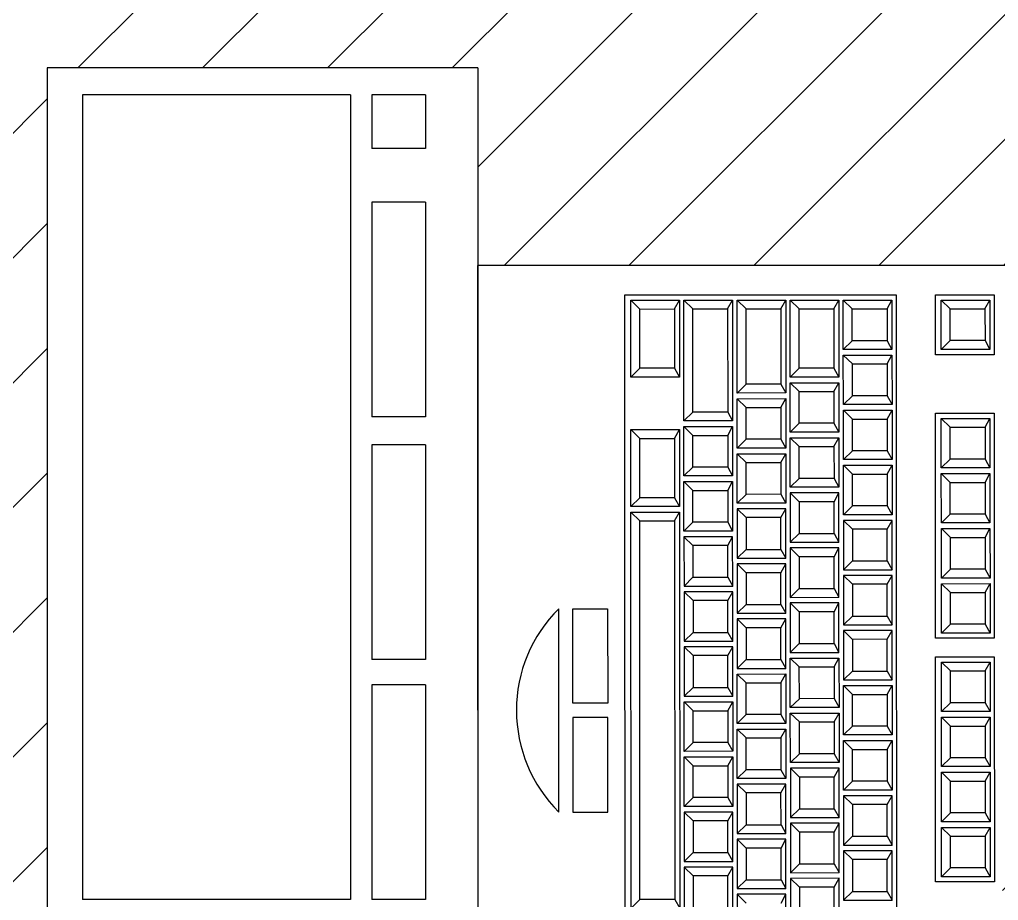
# Model space of a CAD drawing. Extents: x 126968 to 132038, y -1805 to 3860.
# Drawn here: x 130333.59 to 130368.25, y 2355.64 to 2386.83 of the extents above; entities that cross this region are included whole.
import ezdxf

# ---------------------------------------------------------------- set-up
doc = ezdxf.new("R2010")
doc.units = 0
doc.header["$MEASUREMENT"] = 0
doc.layers.get('0').update_dxf_attribs({"linetype": 'CONTINUOUS'})
doc.layers.add('PENA02', color=2, linetype='CONTINUOUS')

msp = doc.modelspace()

# ---------------------------------------------------------------- hatches: boundary and pattern name
at = {"layer": 'PENA02', "linetype": 'Continuous'}
h = msp.add_hatch(dxfattribs=at)
h.set_pattern_fill('ANSI31', color=256, scale=25)
h.set_pattern_definition([(45, (89948.3493, -6200.0578), (-2.2097087, 2.2097087), [])])
h.paths.add_polyline_path([(130385.613, 2404.615), (130327.613, 2404.615), (130327.613, 2364.615, -0.414214), (130332.613, 2359.615), (130332.613, 2329.615, -0.414214), (130327.613, 2324.615), (130327.613, 2284.615), (130385.613, 2284.615)])
h.paths.add_polyline_path([(130350.051, 2309.164), (130335.051, 2309.164), (130335.051, 2327.164), (130350.051, 2327.164)], flags=16)
h.paths.add_polyline_path([(130347.657, 2315.56), (130337.998, 2312.972), (130336.445, 2318.768), (130346.104, 2321.356)], flags=0)
h.paths.add_polyline_path([(130369.404, 2346.624), (130369.402, 2351.624), (130369.902, 2351.625), (130369.9, 2356.625), (130369.4, 2356.624), (130369.395, 2368.124), (130369.145, 2368.124), (130369.15, 2356.624), (130368.4, 2356.624), (130368.402, 2351.624), (130369.152, 2351.624), (130369.154, 2346.624), (130349.81, 2346.616), (130349.81, 2339.616), (130334.56, 2339.616), (130334.56, 2385.116), (130349.81, 2385.116), (130349.81, 2378.116), (130369.14, 2378.124), (130369.143, 2373.124), (130369.393, 2373.124), (130369.39, 2378.124), (130383.189, 2378.13), (130383.203, 2346.63)], flags=16)
h.paths.add_polyline_path([(130368.113, 2347.664), (130366.032, 2347.663), (130366.028, 2355.629), (130368.109, 2355.63)], flags=0)
h.paths.add_polyline_path([(130367.963, 2347.847), (130366.24, 2347.846), (130366.239, 2349.596), (130367.962, 2349.597)], flags=0)
h.paths.add_polyline_path([(130366.239, 2349.796), (130366.238, 2351.546), (130367.962, 2351.547), (130367.962, 2349.797)], flags=0)
h.paths.add_polyline_path([(130366.238, 2351.746), (130366.237, 2353.496), (130367.961, 2353.497), (130367.961, 2351.747)], flags=0)
h.paths.add_polyline_path([(130366.237, 2353.696), (130366.236, 2355.446), (130367.96, 2355.447), (130367.961, 2353.697)], flags=0)
h.paths.add_polyline_path([(130367.789, 2348.159), (130366.558, 2348.159), (130366.558, 2349.284), (130366.137, 2349.696), (130366.557, 2350.109), (130366.557, 2351.234), (130366.136, 2351.646), (130366.557, 2352.059), (130366.556, 2353.184), (130366.135, 2353.596), (130366.556, 2354.009), (130366.555, 2355.134), (130367.786, 2355.134), (130367.787, 2354.009), (130368.016, 2353.597), (130367.787, 2353.184), (130367.788, 2352.059), (130368.017, 2351.647), (130367.788, 2351.234), (130367.788, 2350.109), (130368.018, 2349.697), (130367.789, 2349.284)], flags=0)
h.paths.add_polyline_path([(130372.326, 2348.626), (130372.314, 2376.126), (130380.891, 2376.129), (130380.903, 2348.629)], flags=0)
h.paths.add_polyline_path([(130364.645, 2347.662), (130355.036, 2347.658), (130355.023, 2377.078), (130364.632, 2377.082)], flags=0)
h.paths.add_polyline_path([(130364.495, 2347.845), (130362.771, 2347.845), (130362.771, 2349.595), (130364.494, 2349.595)], flags=0)
h.paths.add_polyline_path([(130362.613, 2347.845), (130359.008, 2347.843), (130359.006, 2351.954), (130360.729, 2351.955), (130360.73, 2350.569), (130362.612, 2350.57)], flags=0)
h.paths.add_polyline_path([(130358.849, 2347.843), (130357.126, 2347.842), (130357.124, 2352.916), (130358.847, 2352.917)], flags=0)
h.paths.add_polyline_path([(130356.967, 2347.842), (130355.244, 2347.841), (130355.243, 2350.566), (130356.966, 2350.567)], flags=0)
h.paths.add_polyline_path([(130357.123, 2353.116), (130357.123, 2354.866), (130358.846, 2354.867), (130358.847, 2353.117)], flags=0)
h.paths.add_polyline_path([(130357.123, 2355.066), (130357.122, 2356.816), (130358.845, 2356.817), (130358.846, 2355.067)], flags=0)
h.paths.add_polyline_path([(130357.122, 2357.016), (130357.121, 2358.766), (130358.844, 2358.767), (130358.845, 2357.017)], flags=0)
h.paths.add_polyline_path([(130357.121, 2358.966), (130357.12, 2360.716), (130358.844, 2360.717), (130358.844, 2358.967)], flags=0)
h.paths.add_polyline_path([(130357.12, 2360.916), (130357.119, 2362.666), (130358.843, 2362.667), (130358.844, 2360.917)], flags=0)
h.paths.add_polyline_path([(130357.119, 2362.866), (130357.119, 2364.616), (130358.842, 2364.617), (130358.843, 2362.867)], flags=0)
h.paths.add_polyline_path([(130357.118, 2364.816), (130357.118, 2366.566), (130358.841, 2366.567), (130358.842, 2364.817)], flags=0)
h.paths.add_polyline_path([(130357.118, 2366.766), (130357.117, 2368.516), (130358.84, 2368.517), (130358.841, 2366.767)], flags=0)
h.paths.add_polyline_path([(130357.117, 2368.716), (130357.116, 2370.466), (130358.839, 2370.467), (130358.84, 2368.717)], flags=0)
h.paths.add_polyline_path([(130357.116, 2370.666), (130357.115, 2372.416), (130358.839, 2372.417), (130358.839, 2370.667)], flags=0)
h.paths.add_polyline_path([(130357.115, 2372.616), (130357.113, 2376.892), (130358.837, 2376.893), (130358.839, 2372.617)], flags=0)
h.paths.add_polyline_path([(130356.955, 2376.892), (130356.956, 2374.167), (130355.232, 2374.166), (130355.231, 2376.891)], flags=0)
h.paths.add_polyline_path([(130358.995, 2376.893), (130360.719, 2376.894), (130360.72, 2373.605), (130358.997, 2373.604)], flags=0)
h.paths.add_polyline_path([(130360.877, 2376.894), (130362.601, 2376.895), (130362.602, 2374.17), (130360.878, 2374.169)], flags=0)
h.paths.add_polyline_path([(130362.759, 2376.895), (130364.482, 2376.895), (130364.483, 2375.145), (130362.76, 2375.145)], flags=0)
h.paths.add_polyline_path([(130364.483, 2374.945), (130364.484, 2373.195), (130362.761, 2373.195), (130362.76, 2374.945)], flags=0)
h.paths.add_polyline_path([(130364.484, 2372.995), (130364.485, 2371.245), (130362.761, 2371.245), (130362.761, 2372.995)], flags=0)
h.paths.add_polyline_path([(130364.485, 2371.045), (130364.486, 2369.295), (130362.762, 2369.295), (130362.762, 2371.045)], flags=0)
h.paths.add_polyline_path([(130364.486, 2369.095), (130364.487, 2367.345), (130362.763, 2367.345), (130362.762, 2369.095)], flags=0)
h.paths.add_polyline_path([(130364.487, 2367.145), (130364.487, 2365.395), (130362.764, 2365.395), (130362.763, 2367.145)], flags=0)
h.paths.add_polyline_path([(130364.487, 2365.195), (130364.488, 2363.445), (130362.765, 2363.445), (130362.764, 2365.195)], flags=0)
h.paths.add_polyline_path([(130364.488, 2363.245), (130364.489, 2361.495), (130362.766, 2361.495), (130362.765, 2363.245)], flags=0)
h.paths.add_polyline_path([(130364.489, 2361.295), (130364.49, 2359.545), (130362.766, 2359.545), (130362.766, 2361.295)], flags=0)
h.paths.add_polyline_path([(130364.49, 2359.345), (130364.491, 2357.595), (130362.767, 2357.595), (130362.767, 2359.345)], flags=0)
h.paths.add_polyline_path([(130364.491, 2357.395), (130364.492, 2355.645), (130362.768, 2355.645), (130362.767, 2357.395)], flags=0)
h.paths.add_polyline_path([(130364.492, 2355.445), (130364.492, 2353.695), (130362.769, 2353.695), (130362.768, 2355.445)], flags=0)
h.paths.add_polyline_path([(130364.492, 2353.495), (130364.493, 2351.745), (130362.77, 2351.745), (130362.769, 2353.495)], flags=0)
h.paths.add_polyline_path([(130364.493, 2351.545), (130364.494, 2349.795), (130362.771, 2349.795), (130362.77, 2351.545)], flags=0)
h.paths.add_polyline_path([(130364.321, 2348.158), (130363.09, 2348.157), (130362.669, 2347.744), (130362.439, 2348.157), (130359.326, 2348.156), (130358.905, 2347.742), (130358.675, 2348.155), (130357.444, 2348.155), (130357.023, 2347.742), (130356.793, 2348.155), (130355.562, 2348.154), (130355.561, 2350.254), (130356.793, 2350.255), (130356.793, 2348.155), (130357.023, 2347.742), (130357.444, 2348.155), (130357.442, 2352.604), (130357.021, 2353.016), (130357.442, 2353.429), (130357.442, 2354.554), (130357.021, 2354.966), (130357.441, 2355.379), (130357.441, 2356.504), (130357.02, 2356.916), (130357.44, 2357.329), (130357.44, 2358.454), (130357.019, 2358.866), (130357.44, 2359.279), (130357.439, 2360.404), (130357.018, 2360.816), (130357.439, 2361.229), (130357.438, 2362.354), (130357.017, 2362.766), (130357.438, 2363.179), (130357.437, 2364.304), (130357.016, 2364.716), (130357.437, 2365.129), (130357.437, 2366.254), (130357.016, 2366.666), (130357.436, 2367.079), (130357.436, 2368.204), (130357.015, 2368.616), (130357.435, 2369.029), (130357.435, 2370.154), (130357.014, 2370.566), (130357.435, 2370.979), (130357.434, 2372.104), (130357.013, 2372.516), (130357.434, 2372.929), (130357.432, 2376.58), (130357.011, 2376.993), (130356.781, 2376.58), (130356.782, 2374.48), (130355.551, 2374.479), (130355.55, 2376.579), (130356.781, 2376.58), (130357.011, 2376.993), (130357.432, 2376.58), (130358.663, 2376.58), (130358.893, 2376.994), (130359.314, 2376.581), (130360.545, 2376.581), (130360.774, 2376.994), (130361.196, 2376.581), (130362.427, 2376.582), (130362.656, 2376.995), (130363.078, 2376.582), (130364.309, 2376.583), (130364.309, 2375.458), (130364.539, 2375.045), (130364.31, 2374.633), (130364.31, 2373.508), (130364.54, 2373.095), (130364.311, 2372.683), (130364.311, 2371.558), (130364.54, 2371.145), (130364.311, 2370.733), (130364.312, 2369.608), (130364.541, 2369.195), (130364.312, 2368.783), (130364.313, 2367.658), (130364.542, 2367.245), (130364.313, 2366.833), (130364.314, 2365.708), (130364.543, 2365.295), (130364.314, 2364.883), (130364.314, 2363.758), (130364.544, 2363.345), (130364.315, 2362.933), (130364.315, 2361.808), (130364.545, 2361.395), (130364.316, 2360.983), (130364.316, 2359.858), (130364.546, 2359.445), (130364.316, 2359.033), (130364.317, 2357.908), (130364.546, 2357.495), (130364.317, 2357.083), (130364.318, 2355.958), (130364.547, 2355.545), (130364.318, 2355.133), (130364.319, 2354.008), (130364.548, 2353.595), (130364.319, 2353.183), (130364.319, 2352.058), (130364.549, 2351.645), (130364.32, 2351.233), (130364.32, 2350.108), (130364.55, 2349.695), (130364.321, 2349.283)], flags=0)
h.paths.add_polyline_path([(130347.96, 2340.566), (130346.06, 2340.566), (130346.06, 2348.066), (130347.96, 2348.066)], flags=0)
h.paths.add_polyline_path([(130345.31, 2340.566), (130335.81, 2340.566), (130335.81, 2348.066), (130345.31, 2348.066)], flags=0)
h.paths.add_polyline_path([(130362.612, 2350.77), (130360.888, 2350.769), (130360.888, 2352.519), (130362.611, 2352.52)], flags=0)
h.paths.add_polyline_path([(130360.887, 2352.719), (130360.887, 2354.469), (130362.61, 2354.47), (130362.611, 2352.72)], flags=0)
h.paths.add_polyline_path([(130360.887, 2354.669), (130360.886, 2356.419), (130362.609, 2356.42), (130362.61, 2354.67)], flags=0)
h.paths.add_polyline_path([(130360.886, 2356.619), (130360.885, 2358.369), (130362.608, 2358.37), (130362.609, 2356.62)], flags=0)
h.paths.add_polyline_path([(130360.885, 2358.569), (130360.884, 2360.319), (130362.608, 2360.32), (130362.608, 2358.57)], flags=0)
h.paths.add_polyline_path([(130360.884, 2360.519), (130360.883, 2362.269), (130362.607, 2362.27), (130362.608, 2360.52)], flags=0)
h.paths.add_polyline_path([(130360.883, 2362.469), (130360.883, 2364.219), (130362.606, 2364.22), (130362.607, 2362.47)], flags=0)
h.paths.add_polyline_path([(130360.882, 2364.419), (130360.882, 2366.169), (130362.605, 2366.17), (130362.606, 2364.42)], flags=0)
h.paths.add_polyline_path([(130360.882, 2366.369), (130360.881, 2368.119), (130362.604, 2368.12), (130362.605, 2366.37)], flags=0)
h.paths.add_polyline_path([(130360.881, 2368.319), (130360.88, 2370.069), (130362.603, 2370.07), (130362.604, 2368.32)], flags=0)
h.paths.add_polyline_path([(130360.88, 2370.269), (130360.879, 2372.019), (130362.603, 2372.02), (130362.603, 2370.27)], flags=0)
h.paths.add_polyline_path([(130360.879, 2372.219), (130360.878, 2373.969), (130362.602, 2373.97), (130362.603, 2372.22)], flags=0)
h.paths.add_polyline_path([(130362.438, 2351.082), (130361.207, 2351.081), (130361.206, 2352.206), (130360.786, 2352.619), (130361.206, 2353.031), (130361.206, 2354.156), (130360.785, 2354.569), (130361.205, 2354.981), (130361.205, 2356.106), (130360.784, 2356.519), (130361.204, 2356.931), (130361.204, 2358.056), (130360.783, 2358.469), (130361.204, 2358.881), (130361.203, 2360.006), (130360.782, 2360.419), (130361.203, 2360.831), (130361.202, 2361.956), (130360.781, 2362.369), (130361.202, 2362.781), (130361.201, 2363.906), (130360.781, 2364.319), (130361.201, 2364.731), (130361.201, 2365.856), (130360.78, 2366.269), (130361.2, 2366.681), (130361.2, 2367.806), (130360.779, 2368.219), (130361.199, 2368.631), (130361.199, 2369.756), (130360.778, 2370.169), (130361.199, 2370.581), (130361.198, 2371.706), (130360.777, 2372.119), (130361.198, 2372.531), (130361.197, 2373.656), (130362.428, 2373.657), (130362.429, 2372.532), (130362.658, 2372.12), (130362.429, 2371.707), (130362.43, 2370.582), (130362.659, 2370.17), (130362.43, 2369.757), (130362.43, 2368.632), (130362.66, 2368.22), (130362.431, 2367.807), (130362.431, 2366.682), (130362.661, 2366.27), (130362.432, 2365.857), (130362.432, 2364.732), (130362.661, 2364.32), (130362.432, 2363.907), (130362.433, 2362.782), (130362.662, 2362.37), (130362.433, 2361.957), (130362.434, 2360.832), (130362.663, 2360.42), (130362.434, 2360.007), (130362.435, 2358.882), (130362.664, 2358.47), (130362.435, 2358.057), (130362.435, 2356.932), (130362.665, 2356.52), (130362.436, 2356.107), (130362.436, 2354.982), (130362.666, 2354.57), (130362.437, 2354.157), (130362.437, 2353.032), (130362.666, 2352.62), (130362.437, 2352.207)], flags=0)
h.paths.add_polyline_path([(130369.652, 2351.874), (130368.652, 2351.874), (130368.65, 2356.374), (130369.65, 2356.374)], flags=16)
h.paths.add_polyline_path([(130360.729, 2352.155), (130359.006, 2352.154), (130359.005, 2353.904), (130360.728, 2353.905)], flags=0)
h.paths.add_polyline_path([(130359.005, 2354.104), (130359.004, 2355.854), (130360.728, 2355.855), (130360.728, 2354.105)], flags=0)
h.paths.add_polyline_path([(130359.004, 2356.054), (130359.003, 2357.804), (130360.727, 2357.805), (130360.728, 2356.055)], flags=0)
h.paths.add_polyline_path([(130359.003, 2358.004), (130359.003, 2359.754), (130360.726, 2359.755), (130360.727, 2358.005)], flags=0)
h.paths.add_polyline_path([(130359.002, 2359.954), (130359.002, 2361.704), (130360.725, 2361.705), (130360.726, 2359.955)], flags=0)
h.paths.add_polyline_path([(130359.002, 2361.904), (130359.001, 2363.654), (130360.724, 2363.655), (130360.725, 2361.905)], flags=0)
h.paths.add_polyline_path([(130359.001, 2363.854), (130359, 2365.604), (130360.723, 2365.605), (130360.724, 2363.855)], flags=0)
h.paths.add_polyline_path([(130359, 2365.804), (130358.999, 2367.554), (130360.723, 2367.555), (130360.723, 2365.805)], flags=0)
h.paths.add_polyline_path([(130358.999, 2367.754), (130358.998, 2369.504), (130360.722, 2369.505), (130360.723, 2367.755)], flags=0)
h.paths.add_polyline_path([(130358.998, 2369.704), (130358.998, 2371.454), (130360.721, 2371.455), (130360.722, 2369.705)], flags=0)
h.paths.add_polyline_path([(130358.997, 2371.654), (130358.997, 2373.404), (130360.72, 2373.405), (130360.721, 2371.655)], flags=0)
h.paths.add_polyline_path([(130360.555, 2352.467), (130359.324, 2352.466), (130359.324, 2353.591), (130358.903, 2354.004), (130359.324, 2354.416), (130359.323, 2355.541), (130358.902, 2355.954), (130359.323, 2356.366), (130359.322, 2357.491), (130358.901, 2357.904), (130359.322, 2358.316), (130359.321, 2359.441), (130358.9, 2359.854), (130359.321, 2360.266), (130359.321, 2361.391), (130358.9, 2361.804), (130359.32, 2362.216), (130359.32, 2363.341), (130358.899, 2363.754), (130359.319, 2364.166), (130359.319, 2365.291), (130358.898, 2365.704), (130359.319, 2366.116), (130359.318, 2367.241), (130358.897, 2367.654), (130359.318, 2368.066), (130359.317, 2369.191), (130358.896, 2369.604), (130359.317, 2370.016), (130359.316, 2371.141), (130358.895, 2371.554), (130359.316, 2371.966), (130359.316, 2373.091), (130360.547, 2373.092), (130360.547, 2371.967), (130360.776, 2371.555), (130360.547, 2371.142), (130360.548, 2370.017), (130360.777, 2369.605), (130360.548, 2369.192), (130360.549, 2368.067), (130360.778, 2367.655), (130360.549, 2367.242), (130360.55, 2366.117), (130360.779, 2365.705), (130360.55, 2365.292), (130360.55, 2364.167), (130360.78, 2363.755), (130360.551, 2363.342), (130360.551, 2362.217), (130360.781, 2361.805), (130360.552, 2361.392), (130360.552, 2360.267), (130360.781, 2359.855), (130360.552, 2359.442), (130360.553, 2358.317), (130360.782, 2357.905), (130360.553, 2357.492), (130360.554, 2356.367), (130360.783, 2355.955), (130360.554, 2355.542), (130360.555, 2354.417), (130360.784, 2354.005), (130360.555, 2353.592)], flags=0)
h.paths.add_polyline_path([(130356.965, 2352.437), (130355.242, 2352.436), (130355.241, 2355.161), (130356.964, 2355.162)], flags=0)
h.paths.add_polyline_path([(130355.241, 2355.361), (130355.235, 2369.385), (130356.958, 2369.386), (130356.964, 2355.362)], flags=0)
h.paths.add_polyline_path([(130355.234, 2369.585), (130355.233, 2372.31), (130356.957, 2372.311), (130356.958, 2369.586)], flags=0)
h.paths.add_polyline_path([(130356.791, 2352.749), (130355.56, 2352.749), (130355.56, 2354.849), (130355.139, 2355.261), (130355.559, 2355.674), (130355.553, 2369.073), (130355.132, 2369.485), (130355.553, 2369.898), (130355.552, 2371.998), (130356.783, 2371.998), (130356.784, 2369.898), (130357.013, 2369.486), (130356.784, 2369.073), (130356.79, 2355.674), (130357.02, 2355.262), (130356.791, 2354.849)], flags=0)
h.paths.add_polyline_path([(130368.109, 2356.292), (130366.028, 2356.292), (130366.025, 2364.257), (130368.106, 2364.258)], flags=0)
h.paths.add_polyline_path([(130347.96, 2349.016), (130346.06, 2349.016), (130346.06, 2354.716), (130347.96, 2354.716)], flags=0)
h.paths.add_polyline_path([(130367.959, 2356.475), (130366.236, 2356.475), (130366.235, 2358.225), (130367.959, 2358.225)], flags=0)
h.paths.add_polyline_path([(130366.235, 2358.425), (130366.234, 2360.175), (130367.958, 2360.175), (130367.959, 2358.425)], flags=0)
h.paths.add_polyline_path([(130366.234, 2360.375), (130366.234, 2362.125), (130367.957, 2362.125), (130367.958, 2360.375)], flags=0)
h.paths.add_polyline_path([(130366.233, 2362.325), (130366.233, 2364.075), (130367.956, 2364.075), (130367.957, 2362.325)], flags=0)
h.paths.add_polyline_path([(130367.786, 2356.788), (130366.555, 2356.787), (130366.554, 2357.912), (130366.133, 2358.325), (130366.554, 2358.737), (130366.553, 2359.862), (130366.132, 2360.275), (130366.553, 2360.687), (130366.552, 2361.812), (130366.132, 2362.225), (130366.552, 2362.637), (130366.552, 2363.762), (130367.783, 2363.763), (130367.783, 2362.638), (130368.013, 2362.225), (130367.783, 2361.813), (130367.784, 2360.688), (130368.013, 2360.275), (130367.784, 2359.863), (130367.785, 2358.738), (130368.014, 2358.325), (130367.785, 2357.913)], flags=0)
h.paths.add_polyline_path([(130345.31, 2349.016), (130341.51, 2349.016), (130341.51, 2354.716), (130345.31, 2354.716)], flags=0)
h.paths.add_polyline_path([(130347.96, 2355.666), (130346.06, 2355.666), (130346.06, 2363.266), (130347.96, 2363.266)], flags=0)
h.paths.add_polyline_path([(130354.415, 2358.768), (130353.184, 2358.768), (130353.183, 2362.117), (130354.414, 2362.118)], flags=0)
h.paths.add_polyline_path([(130337.71, 2349.016), (130335.81, 2349.016), (130335.81, 2354.716), (130337.71, 2354.716), (130337.71, 2352.816), (130339.61, 2352.816), (130339.61, 2350.916), (130337.71, 2350.916)], flags=0)
h.paths.add_polyline_path([(130352.684, 2358.767, -0.416702), (130352.681, 2365.967)], flags=0)
h.paths.add_polyline_path([(130345.31, 2355.666), (130335.81, 2355.666), (130335.81, 2384.166), (130345.31, 2384.166)], flags=0)
h.paths.add_polyline_path([(130368.105, 2364.921), (130366.024, 2364.92), (130366.021, 2372.886), (130368.102, 2372.887)], flags=0)
h.paths.add_polyline_path([(130367.956, 2365.104), (130366.232, 2365.103), (130366.232, 2366.853), (130367.955, 2366.854)], flags=0)
h.paths.add_polyline_path([(130366.231, 2367.053), (130366.231, 2368.803), (130367.954, 2368.804), (130367.955, 2367.054)], flags=0)
h.paths.add_polyline_path([(130366.231, 2369.003), (130366.23, 2370.753), (130367.953, 2370.754), (130367.954, 2369.004)], flags=0)
h.paths.add_polyline_path([(130366.23, 2370.953), (130366.229, 2372.703), (130367.952, 2372.704), (130367.953, 2370.954)], flags=0)
h.paths.add_polyline_path([(130367.782, 2365.416), (130366.551, 2365.416), (130366.55, 2366.541), (130366.13, 2366.953), (130366.55, 2367.366), (130366.55, 2368.491), (130366.129, 2368.903), (130366.549, 2369.316), (130366.549, 2370.441), (130366.128, 2370.853), (130366.548, 2371.266), (130366.548, 2372.391), (130367.779, 2372.391), (130367.779, 2371.266), (130368.009, 2370.854), (130367.78, 2370.441), (130367.78, 2369.316), (130368.01, 2368.904), (130367.781, 2368.491), (130367.781, 2367.366), (130368.01, 2366.954), (130367.781, 2366.541)], flags=0)
h.paths.add_polyline_path([(130354.414, 2362.618), (130353.183, 2362.617), (130353.181, 2365.967), (130354.412, 2365.968)], flags=0)
h.paths.add_polyline_path([(130369.645, 2368.374), (130368.645, 2368.374), (130368.643, 2372.874), (130369.643, 2372.874)], flags=0)
h.paths.add_polyline_path([(130347.96, 2364.166), (130346.06, 2364.166), (130346.06, 2371.766), (130347.96, 2371.766)], flags=0)
h.paths.add_polyline_path([(130368.101, 2374.96), (130366.02, 2374.959), (130366.019, 2377.083), (130368.1, 2377.084)], flags=0)
h.paths.add_polyline_path([(130367.951, 2375.147), (130366.228, 2375.146), (130366.227, 2376.896), (130367.951, 2376.897)], flags=0)
h.paths.add_polyline_path([(130367.778, 2375.459), (130366.547, 2375.459), (130366.546, 2376.584), (130367.777, 2376.584)], flags=0)
h.paths.add_polyline_path([(130347.96, 2372.766), (130346.06, 2372.766), (130346.06, 2380.366), (130347.96, 2380.366)], flags=0)
h.paths.add_polyline_path([(130347.96, 2382.266), (130346.06, 2382.266), (130346.06, 2384.166), (130347.96, 2384.166)], flags=0)

# ---------------------------------------------------------------- linework, layer by layer
for p, q in [((130349.81, 2385.116, 43.121), (130334.56, 2385.116, 43.121)), ((130334.56, 2385.116, 43.121), (130334.56, 2339.616, 43.121)), ((130349.81, 2385.116, 43.121), (130349.81, 2339.616, 43.121)), ((130335.81, 2384.166, 43.121), (130335.81, 2355.666, 43.121)), ((130345.31, 2384.166, 43.121), (130335.81, 2384.166, 43.121)), ((130345.31, 2384.166, 43.121), (130345.31, 2355.666, 43.121)), ((130347.96, 2384.166, 43.121), (130346.06, 2384.166, 43.121)), ((130346.06, 2384.166, 43.121), (130346.06, 2382.266, 43.121)), ((130347.96, 2384.166, 43.121), (130347.96, 2382.266, 43.121)), ((130347.96, 2382.266, 43.121), (130346.06, 2382.266, 43.121)), ((130347.96, 2380.366, 43.121), (130346.06, 2380.366, 43.121)), ((130346.06, 2380.366, 43.121), (130346.06, 2372.766, 43.121)), ((130347.96, 2380.366, 43.121), (130347.96, 2372.766, 43.121)), ((130355.55, 2376.579, 43.121), (130355.231, 2376.891, 43.121)), ((130356.781, 2376.58, 43.121), (130356.955, 2376.892, 43.121)), ((130357.432, 2376.58, 43.121), (130357.113, 2376.892, 43.121)), ((130358.663, 2376.58, 43.121), (130358.837, 2376.893, 43.121)), ((130359.314, 2376.581, 43.121), (130358.995, 2376.893, 43.121)), ((130360.545, 2376.581, 43.121), (130360.719, 2376.894, 43.121)), ((130361.196, 2376.581, 43.121), (130360.877, 2376.894, 43.121)), ((130362.427, 2376.582, 43.121), (130362.601, 2376.895, 43.121)), ((130363.078, 2376.582, 43.121), (130362.759, 2376.895, 43.121)), ((130364.309, 2376.583, 43.121), (130364.482, 2376.895, 43.121)), ((130366.546, 2376.584, 43.121), (130366.227, 2376.896, 43.121)), ((130367.777, 2376.584, 43.121), (130367.951, 2376.897, 43.121)), ((130363.078, 2375.457, 43.121), (130362.76, 2375.145, 43.121)), ((130364.309, 2375.458, 43.121), (130364.483, 2375.145, 43.121)), ((130366.547, 2375.459, 43.121), (130366.228, 2375.146, 43.121)), ((130367.778, 2375.459, 43.121), (130367.951, 2375.147, 43.121)), ((130363.079, 2374.632, 43.121), (130362.76, 2374.945, 43.121)), ((130364.31, 2374.633, 43.121), (130364.483, 2374.945, 43.121)), ((130355.551, 2374.479, 43.121), (130355.232, 2374.166, 43.121)), ((130356.782, 2374.48, 43.121), (130356.956, 2374.167, 43.121)), ((130361.197, 2374.481, 43.121), (130360.878, 2374.169, 43.121)), ((130362.428, 2374.482, 43.121), (130362.602, 2374.17, 43.121)), ((130361.197, 2373.656, 43.121), (130360.878, 2373.969, 43.121)), ((130362.428, 2373.657, 43.121), (130362.602, 2373.97, 43.121)), ((130359.315, 2373.916, 43.121), (130358.997, 2373.604, 43.121)), ((130360.546, 2373.917, 43.121), (130360.72, 2373.605, 43.121)), ((130359.316, 2373.091, 43.121), (130358.997, 2373.404, 43.121)), ((130360.547, 2373.092, 43.121), (130360.72, 2373.405, 43.121)), ((130363.079, 2373.507, 43.121), (130362.761, 2373.195, 43.121)), ((130364.31, 2373.508, 43.121), (130364.484, 2373.195, 43.121)), ((130357.434, 2372.929, 43.121), (130357.115, 2372.616, 43.121)), ((130358.665, 2372.929, 43.121), (130358.839, 2372.617, 43.121)), ((130363.08, 2372.682, 43.121), (130362.761, 2372.995, 43.121)), ((130364.311, 2372.683, 43.121), (130364.484, 2372.995, 43.121)), ((130347.96, 2372.766, 43.121), (130346.06, 2372.766, 43.121)), ((130366.548, 2372.391, 43.121), (130366.229, 2372.703, 43.121)), ((130367.779, 2372.391, 43.121), (130367.952, 2372.704, 43.121)), ((130355.552, 2371.998, 43.121), (130355.233, 2372.31, 43.121)), ((130356.783, 2371.998, 43.121), (130356.957, 2372.311, 43.121)), ((130357.434, 2372.104, 43.121), (130357.115, 2372.416, 43.121)), ((130358.665, 2372.104, 43.121), (130358.839, 2372.417, 43.121)), ((130361.198, 2372.531, 43.121), (130360.879, 2372.219, 43.121)), ((130362.429, 2372.532, 43.121), (130362.603, 2372.22, 43.121)), ((130359.316, 2371.966, 43.121), (130358.997, 2371.654, 43.121)), ((130360.547, 2371.967, 43.121), (130360.721, 2371.655, 43.121)), ((130361.198, 2371.706, 43.121), (130360.879, 2372.019, 43.121)), ((130362.429, 2371.707, 43.121), (130362.603, 2372.02, 43.121)), ((130347.96, 2371.766, 43.121), (130346.06, 2371.766, 43.121)), ((130346.06, 2371.766, 43.121), (130346.06, 2364.166, 43.121)), ((130347.96, 2371.766, 43.121), (130347.96, 2364.166, 43.121)), ((130363.08, 2371.557, 43.121), (130362.761, 2371.245, 43.121)), ((130364.311, 2371.558, 43.121), (130364.485, 2371.245, 43.121)), ((130359.316, 2371.141, 43.121), (130358.998, 2371.454, 43.121)), ((130360.547, 2371.142, 43.121), (130360.721, 2371.455, 43.121)), ((130366.548, 2371.266, 43.121), (130366.23, 2370.953, 43.121)), ((130367.779, 2371.266, 43.121), (130367.953, 2370.954, 43.121)), ((130357.435, 2370.979, 43.121), (130357.116, 2370.666, 43.121)), ((130358.666, 2370.979, 43.121), (130358.839, 2370.667, 43.121)), ((130363.08, 2370.732, 43.121), (130362.762, 2371.045, 43.121)), ((130364.311, 2370.733, 43.121), (130364.485, 2371.045, 43.121)), ((130361.199, 2370.581, 43.121), (130360.88, 2370.269, 43.121)), ((130362.43, 2370.582, 43.121), (130362.603, 2370.27, 43.121)), ((130366.549, 2370.441, 43.121), (130366.23, 2370.753, 43.121)), ((130367.78, 2370.441, 43.121), (130367.953, 2370.754, 43.121)), ((130357.435, 2370.154, 43.121), (130357.116, 2370.466, 43.121)), ((130358.666, 2370.154, 43.121), (130358.839, 2370.467, 43.121)), ((130355.553, 2369.898, 43.121), (130355.234, 2369.585, 43.121)), ((130356.784, 2369.898, 43.121), (130356.958, 2369.586, 43.121)), ((130359.317, 2370.016, 43.121), (130358.998, 2369.704, 43.121)), ((130360.548, 2370.017, 43.121), (130360.722, 2369.705, 43.121)), ((130361.199, 2369.756, 43.121), (130360.88, 2370.069, 43.121)), ((130362.43, 2369.757, 43.121), (130362.603, 2370.07, 43.121)), ((130359.317, 2369.191, 43.121), (130358.998, 2369.504, 43.121)), ((130360.548, 2369.192, 43.121), (130360.722, 2369.505, 43.121)), ((130363.081, 2369.607, 43.121), (130362.762, 2369.295, 43.121)), ((130364.312, 2369.608, 43.121), (130364.486, 2369.295, 43.121)), ((130355.553, 2369.073, 43.121), (130355.235, 2369.385, 43.121)), ((130356.784, 2369.073, 43.121), (130356.958, 2369.386, 43.121)), ((130363.081, 2368.782, 43.121), (130362.762, 2369.095, 43.121)), ((130364.312, 2368.783, 43.121), (130364.486, 2369.095, 43.121)), ((130366.549, 2369.316, 43.121), (130366.231, 2369.003, 43.121)), ((130367.78, 2369.316, 43.121), (130367.954, 2369.004, 43.121)), ((130357.435, 2369.029, 43.121), (130357.117, 2368.716, 43.121)), ((130358.666, 2369.029, 43.121), (130358.84, 2368.717, 43.121)), ((130366.55, 2368.491, 43.121), (130366.231, 2368.803, 43.121)), ((130367.781, 2368.491, 43.121), (130367.954, 2368.804, 43.121)), ((130357.436, 2368.204, 43.121), (130357.117, 2368.516, 43.121)), ((130358.667, 2368.204, 43.121), (130358.84, 2368.517, 43.121)), ((130361.199, 2368.631, 43.121), (130360.881, 2368.319, 43.121)), ((130362.43, 2368.632, 43.121), (130362.604, 2368.32, 43.121)), ((130359.318, 2368.066, 43.121), (130358.999, 2367.754, 43.121)), ((130360.549, 2368.067, 43.121), (130360.723, 2367.755, 43.121)), ((130361.2, 2367.806, 43.121), (130360.881, 2368.119, 43.121)), ((130362.431, 2367.807, 43.121), (130362.604, 2368.12, 43.121)), ((130359.318, 2367.241, 43.121), (130358.999, 2367.554, 43.121)), ((130360.549, 2367.242, 43.121), (130360.723, 2367.555, 43.121)), ((130363.082, 2367.657, 43.121), (130362.763, 2367.345, 43.121)), ((130364.313, 2367.658, 43.121), (130364.487, 2367.345, 43.121)), ((130366.55, 2367.366, 43.121), (130366.231, 2367.053, 43.121)), ((130367.781, 2367.366, 43.121), (130367.955, 2367.054, 43.121)), ((130357.436, 2367.079, 43.121), (130357.118, 2366.766, 43.121)), ((130358.667, 2367.079, 43.121), (130358.841, 2366.767, 43.121)), ((130363.082, 2366.832, 43.121), (130362.763, 2367.145, 43.121)), ((130364.313, 2366.833, 43.121), (130364.487, 2367.145, 43.121)), ((130361.2, 2366.681, 43.121), (130360.882, 2366.369, 43.121)), ((130362.431, 2366.682, 43.121), (130362.605, 2366.37, 43.121)), ((130366.55, 2366.541, 43.121), (130366.232, 2366.853, 43.121)), ((130367.781, 2366.541, 43.121), (130367.955, 2366.854, 43.121)), ((130357.437, 2366.254, 43.121), (130357.118, 2366.566, 43.121)), ((130358.668, 2366.254, 43.121), (130358.841, 2366.567, 43.121)), ((130359.319, 2366.116, 43.121), (130359, 2365.804, 43.121)), ((130360.55, 2366.117, 43.121), (130360.723, 2365.805, 43.121)), ((130361.201, 2365.856, 43.121), (130360.882, 2366.169, 43.121)), ((130362.432, 2365.857, 43.121), (130362.605, 2366.17, 43.121)), ((130363.083, 2365.707, 43.121), (130362.764, 2365.395, 43.121)), ((130364.314, 2365.708, 43.121), (130364.487, 2365.395, 43.121)), ((130359.319, 2365.291, 43.121), (130359, 2365.604, 43.121)), ((130360.55, 2365.292, 43.121), (130360.723, 2365.605, 43.121)), ((130366.551, 2365.416, 43.121), (130366.232, 2365.103, 43.121)), ((130367.782, 2365.416, 43.121), (130367.956, 2365.104, 43.121)), ((130357.437, 2365.129, 43.121), (130357.118, 2364.816, 43.121)), ((130358.668, 2365.129, 43.121), (130358.842, 2364.817, 43.121)), ((130363.083, 2364.882, 43.121), (130362.764, 2365.195, 43.121)), ((130364.314, 2364.883, 43.121), (130364.487, 2365.195, 43.121)), ((130357.437, 2364.304, 43.121), (130357.119, 2364.616, 43.121)), ((130358.668, 2364.304, 43.121), (130358.842, 2364.617, 43.121)), ((130361.201, 2364.731, 43.121), (130360.882, 2364.419, 43.121)), ((130362.432, 2364.732, 43.121), (130362.606, 2364.42, 43.121)), ((130347.96, 2364.166, 43.121), (130346.06, 2364.166, 43.121)), ((130359.319, 2364.166, 43.121), (130359.001, 2363.854, 43.121)), ((130360.55, 2364.167, 43.121), (130360.724, 2363.855, 43.121)), ((130361.201, 2363.906, 43.121), (130360.883, 2364.219, 43.121)), ((130362.432, 2363.907, 43.121), (130362.606, 2364.22, 43.121)), ((130366.552, 2363.762, 43.121), (130366.233, 2364.075, 43.121)), ((130367.783, 2363.763, 43.121), (130367.956, 2364.075, 43.121)), ((130359.32, 2363.341, 43.121), (130359.001, 2363.654, 43.121)), ((130360.551, 2363.342, 43.121), (130360.724, 2363.655, 43.121)), ((130363.083, 2363.757, 43.121), (130362.765, 2363.445, 43.121)), ((130364.314, 2363.758, 43.121), (130364.488, 2363.445, 43.121)), ((130347.96, 2363.266, 43.121), (130346.06, 2363.266, 43.121)), ((130346.06, 2363.266, 43.121), (130346.06, 2355.666, 43.121)), ((130347.96, 2363.266, 43.121), (130347.96, 2355.666, 43.121)), ((130363.084, 2362.932, 43.121), (130362.765, 2363.245, 43.121)), ((130364.315, 2362.933, 43.121), (130364.488, 2363.245, 43.121)), ((130357.438, 2363.179, 43.121), (130357.119, 2362.866, 43.121)), ((130358.669, 2363.179, 43.121), (130358.843, 2362.867, 43.121)), ((130357.438, 2362.354, 43.121), (130357.119, 2362.666, 43.121)), ((130358.669, 2362.354, 43.121), (130358.843, 2362.667, 43.121)), ((130361.202, 2362.781, 43.121), (130360.883, 2362.469, 43.121)), ((130362.433, 2362.782, 43.121), (130362.607, 2362.47, 43.121)), ((130366.552, 2362.637, 43.121), (130366.233, 2362.325, 43.121)), ((130367.783, 2362.638, 43.121), (130367.957, 2362.325, 43.121)), ((130359.32, 2362.216, 43.121), (130359.002, 2361.904, 43.121)), ((130360.551, 2362.217, 43.121), (130360.725, 2361.905, 43.121)), ((130361.202, 2361.956, 43.121), (130360.883, 2362.269, 43.121)), ((130362.433, 2361.957, 43.121), (130362.607, 2362.27, 43.121)), ((130363.084, 2361.807, 43.121), (130362.766, 2361.495, 43.121)), ((130364.315, 2361.808, 43.121), (130364.489, 2361.495, 43.121)), ((130366.552, 2361.812, 43.121), (130366.234, 2362.125, 43.121)), ((130367.783, 2361.813, 43.121), (130367.957, 2362.125, 43.121)), ((130359.321, 2361.391, 43.121), (130359.002, 2361.704, 43.121)), ((130360.552, 2361.392, 43.121), (130360.725, 2361.705, 43.121)), ((130357.439, 2361.229, 43.121), (130357.12, 2360.916, 43.121)), ((130358.67, 2361.229, 43.121), (130358.844, 2360.917, 43.121)), ((130363.085, 2360.982, 43.121), (130362.766, 2361.295, 43.121)), ((130364.316, 2360.983, 43.121), (130364.489, 2361.295, 43.121)), ((130361.203, 2360.831, 43.121), (130360.884, 2360.519, 43.121)), ((130362.434, 2360.832, 43.121), (130362.608, 2360.52, 43.121)), ((130357.439, 2360.404, 43.121), (130357.12, 2360.716, 43.121)), ((130358.67, 2360.404, 43.121), (130358.844, 2360.717, 43.121)), ((130366.553, 2360.687, 43.121), (130366.234, 2360.375, 43.121)), ((130367.784, 2360.688, 43.121), (130367.958, 2360.375, 43.121)), ((130359.321, 2360.266, 43.121), (130359.002, 2359.954, 43.121)), ((130360.552, 2360.267, 43.121), (130360.726, 2359.955, 43.121)), ((130361.203, 2360.006, 43.121), (130360.884, 2360.319, 43.121)), ((130362.434, 2360.007, 43.121), (130362.608, 2360.32, 43.121)), ((130366.553, 2359.862, 43.121), (130366.234, 2360.175, 43.121)), ((130367.784, 2359.863, 43.121), (130367.958, 2360.175, 43.121)), ((130359.321, 2359.441, 43.121), (130359.003, 2359.754, 43.121)), ((130360.552, 2359.442, 43.121), (130360.726, 2359.755, 43.121)), ((130363.085, 2359.857, 43.121), (130362.766, 2359.545, 43.121)), ((130364.316, 2359.858, 43.121), (130364.49, 2359.545, 43.121)), ((130357.44, 2359.279, 43.121), (130357.121, 2358.966, 43.121)), ((130358.671, 2359.279, 43.121), (130358.844, 2358.967, 43.121)), ((130363.085, 2359.032, 43.121), (130362.767, 2359.345, 43.121)), ((130364.316, 2359.033, 43.121), (130364.49, 2359.345, 43.121)), ((130357.44, 2358.454, 43.121), (130357.121, 2358.766, 43.121)), ((130358.671, 2358.454, 43.121), (130358.844, 2358.767, 43.121)), ((130361.204, 2358.881, 43.121), (130360.885, 2358.569, 43.121)), ((130362.435, 2358.882, 43.121), (130362.608, 2358.57, 43.121)), ((130366.554, 2358.737, 43.121), (130366.235, 2358.425, 43.121)), ((130367.785, 2358.738, 43.121), (130367.959, 2358.425, 43.121)), ((130361.204, 2358.056, 43.121), (130360.885, 2358.369, 43.121)), ((130362.435, 2358.057, 43.121), (130362.608, 2358.37, 43.121)), ((130359.322, 2358.316, 43.121), (130359.003, 2358.004, 43.121)), ((130360.553, 2358.317, 43.121), (130360.727, 2358.005, 43.121)), ((130366.554, 2357.912, 43.121), (130366.235, 2358.225, 43.121)), ((130367.785, 2357.913, 43.121), (130367.959, 2358.225, 43.121)), ((130359.322, 2357.491, 43.121), (130359.003, 2357.804, 43.121)), ((130360.553, 2357.492, 43.121), (130360.727, 2357.805, 43.121)), ((130363.086, 2357.907, 43.121), (130362.767, 2357.595, 43.121)), ((130364.317, 2357.908, 43.121), (130364.491, 2357.595, 43.121)), ((130357.44, 2357.329, 43.121), (130357.122, 2357.016, 43.121)), ((130358.671, 2357.329, 43.121), (130358.845, 2357.017, 43.121)), ((130363.086, 2357.082, 43.121), (130362.767, 2357.395, 43.121)), ((130364.317, 2357.083, 43.121), (130364.491, 2357.395, 43.121)), ((130357.441, 2356.504, 43.121), (130357.122, 2356.816, 43.121)), ((130358.672, 2356.504, 43.121), (130358.845, 2356.817, 43.121)), ((130361.204, 2356.931, 43.121), (130360.886, 2356.619, 43.121)), ((130362.435, 2356.932, 43.121), (130362.609, 2356.62, 43.121)), ((130366.555, 2356.787, 43.121), (130366.236, 2356.475, 43.121)), ((130367.786, 2356.788, 43.121), (130367.959, 2356.475, 43.121)), ((130359.323, 2356.366, 43.121), (130359.004, 2356.054, 43.121)), ((130360.554, 2356.367, 43.121), (130360.728, 2356.055, 43.121)), ((130361.205, 2356.106, 43.121), (130360.886, 2356.419, 43.121)), ((130362.436, 2356.107, 43.121), (130362.609, 2356.42, 43.121)), ((130363.087, 2355.957, 43.121), (130362.768, 2355.645, 43.121)), ((130364.318, 2355.958, 43.121), (130364.492, 2355.645, 43.121)), ((130345.31, 2355.666, 43.121), (130335.81, 2355.666, 43.121)), ((130347.96, 2355.666, 43.121), (130346.06, 2355.666, 43.121)), ((130355.559, 2355.674, 43.121), (130355.241, 2355.361, 43.121)), ((130356.79, 2355.674, 43.121), (130356.964, 2355.362, 43.121)), ((130359.323, 2355.541, 43.121), (130359.004, 2355.854, 43.121)), ((130360.554, 2355.542, 43.121), (130360.728, 2355.855, 43.121))]:
    msp.add_line(p, q)
at = {"elevation": 43.121}
msp.add_lwpolyline([(130369.143, 2373.124), (130369.14, 2378.124), (130349.803, 2378.116), (130349.817, 2346.616), (130369.154, 2346.624), (130369.152, 2351.624)], dxfattribs=at)
for points in [[(130364.632, 2377.082), (130364.645, 2347.662), (130355.036, 2347.658), (130355.023, 2377.078)], [(130368.1, 2377.084), (130368.101, 2374.96), (130366.02, 2374.959), (130366.019, 2377.083)], [(130355.232, 2374.166), (130355.231, 2376.891), (130356.955, 2376.892), (130356.956, 2374.167)], [(130357.115, 2372.616), (130357.113, 2376.892), (130358.837, 2376.893), (130358.839, 2372.617)], [(130358.997, 2373.604), (130358.995, 2376.893), (130360.719, 2376.894), (130360.72, 2373.605)], [(130360.878, 2374.169), (130360.877, 2376.894), (130362.601, 2376.895), (130362.602, 2374.17)], [(130362.76, 2375.145), (130362.759, 2376.895), (130364.482, 2376.895), (130364.483, 2375.145)], [(130366.228, 2375.146), (130366.227, 2376.896), (130367.951, 2376.897), (130367.951, 2375.147)], [(130356.781, 2376.58), (130356.782, 2374.48), (130355.551, 2374.479), (130355.55, 2376.579)], [(130358.663, 2376.58), (130358.665, 2372.929), (130357.434, 2372.929), (130357.432, 2376.58)], [(130360.545, 2376.581), (130360.546, 2373.917), (130359.315, 2373.916), (130359.314, 2376.581)], [(130362.427, 2376.582), (130362.428, 2374.482), (130361.197, 2374.481), (130361.196, 2376.581)], [(130364.309, 2376.583), (130364.309, 2375.458), (130363.078, 2375.457), (130363.078, 2376.582)], [(130367.777, 2376.584), (130367.778, 2375.459), (130366.547, 2375.459), (130366.546, 2376.584)], [(130362.761, 2373.195), (130362.76, 2374.945), (130364.483, 2374.945), (130364.484, 2373.195)], [(130364.31, 2374.633), (130364.31, 2373.508), (130363.079, 2373.507), (130363.079, 2374.632)], [(130360.879, 2372.219), (130360.878, 2373.969), (130362.602, 2373.97), (130362.603, 2372.22)], [(130362.428, 2373.657), (130362.429, 2372.532), (130361.198, 2372.531), (130361.197, 2373.656)], [(130358.997, 2371.654), (130358.997, 2373.404), (130360.72, 2373.405), (130360.721, 2371.655)], [(130360.547, 2373.092), (130360.547, 2371.967), (130359.316, 2371.966), (130359.316, 2373.091)], [(130362.761, 2371.245), (130362.761, 2372.995), (130364.484, 2372.995), (130364.485, 2371.245)], [(130364.311, 2372.683), (130364.311, 2371.558), (130363.08, 2371.557), (130363.08, 2372.682)], [(130368.102, 2372.887), (130368.105, 2364.921), (130366.024, 2364.92), (130366.021, 2372.886)], [(130366.23, 2370.953), (130366.229, 2372.703), (130367.952, 2372.704), (130367.953, 2370.954)], [(130355.234, 2369.585), (130355.233, 2372.31), (130356.957, 2372.311), (130356.958, 2369.586)], [(130357.116, 2370.666), (130357.115, 2372.416), (130358.839, 2372.417), (130358.839, 2370.667)], [(130367.779, 2372.391), (130367.779, 2371.266), (130366.548, 2371.266), (130366.548, 2372.391)], [(130356.783, 2371.998), (130356.784, 2369.898), (130355.553, 2369.898), (130355.552, 2371.998)], [(130358.665, 2372.104), (130358.666, 2370.979), (130357.435, 2370.979), (130357.434, 2372.104)], [(130360.88, 2370.269), (130360.879, 2372.019), (130362.603, 2372.02), (130362.603, 2370.27)], [(130362.429, 2371.707), (130362.43, 2370.582), (130361.199, 2370.581), (130361.198, 2371.706)], [(130358.998, 2369.704), (130358.998, 2371.454), (130360.721, 2371.455), (130360.722, 2369.705)], [(130360.547, 2371.142), (130360.548, 2370.017), (130359.317, 2370.016), (130359.316, 2371.141)], [(130362.762, 2369.295), (130362.762, 2371.045), (130364.485, 2371.045), (130364.486, 2369.295)], [(130364.311, 2370.733), (130364.312, 2369.608), (130363.081, 2369.607), (130363.08, 2370.732)], [(130366.231, 2369.003), (130366.23, 2370.753), (130367.953, 2370.754), (130367.954, 2369.004)], [(130357.117, 2368.716), (130357.116, 2370.466), (130358.839, 2370.467), (130358.84, 2368.717)], [(130358.666, 2370.154), (130358.666, 2369.029), (130357.435, 2369.029), (130357.435, 2370.154)], [(130367.78, 2370.441), (130367.78, 2369.316), (130366.549, 2369.316), (130366.549, 2370.441)], [(130360.88, 2370.069), (130360.881, 2368.319), (130362.604, 2368.32), (130362.603, 2370.07)], [(130358.998, 2369.504), (130358.999, 2367.754), (130360.723, 2367.755), (130360.722, 2369.505)], [(130362.43, 2368.632), (130362.43, 2369.757), (130361.199, 2369.756), (130361.199, 2368.631)], [(130355.241, 2355.361), (130355.235, 2369.385), (130356.958, 2369.386), (130356.964, 2355.362)], [(130360.549, 2368.067), (130360.548, 2369.192), (130359.317, 2369.191), (130359.318, 2368.066)], [(130362.762, 2369.095), (130362.763, 2367.345), (130364.487, 2367.345), (130364.486, 2369.095)], [(130356.784, 2369.073), (130356.79, 2355.674), (130355.559, 2355.674), (130355.553, 2369.073)], [(130364.313, 2367.658), (130364.312, 2368.783), (130363.081, 2368.782), (130363.082, 2367.657)], [(130366.231, 2367.053), (130366.231, 2368.803), (130367.954, 2368.804), (130367.955, 2367.054)], [(130357.117, 2368.516), (130357.118, 2366.766), (130358.841, 2366.767), (130358.84, 2368.517)], [(130367.781, 2368.491), (130367.781, 2367.366), (130366.55, 2367.366), (130366.55, 2368.491)], [(130358.667, 2367.079), (130358.667, 2368.204), (130357.436, 2368.204), (130357.436, 2367.079)], [(130360.881, 2368.119), (130360.882, 2366.369), (130362.605, 2366.37), (130362.604, 2368.12)], [(130362.431, 2366.682), (130362.431, 2367.807), (130361.2, 2367.806), (130361.2, 2366.681)], [(130358.999, 2367.554), (130359, 2365.804), (130360.723, 2365.805), (130360.723, 2367.555)], [(130360.55, 2366.117), (130360.549, 2367.242), (130359.318, 2367.241), (130359.319, 2366.116)], [(130362.763, 2367.145), (130362.764, 2365.395), (130364.487, 2365.395), (130364.487, 2367.145)], [(130364.314, 2365.708), (130364.313, 2366.833), (130363.082, 2366.832), (130363.083, 2365.707)], [(130366.232, 2365.103), (130366.232, 2366.853), (130367.955, 2366.854), (130367.956, 2365.104)], [(130357.118, 2366.566), (130357.118, 2364.816), (130358.842, 2364.817), (130358.841, 2366.567)], [(130367.781, 2366.541), (130367.782, 2365.416), (130366.551, 2365.416), (130366.55, 2366.541)], [(130354.412, 2365.968), (130354.414, 2362.618), (130353.183, 2362.617), (130353.181, 2365.967)], [(130358.668, 2365.129), (130358.668, 2366.254), (130357.437, 2366.254), (130357.437, 2365.129)], [(130360.882, 2366.169), (130360.882, 2364.419), (130362.606, 2364.42), (130362.605, 2366.17)], [(130362.432, 2364.732), (130362.432, 2365.857), (130361.201, 2365.856), (130361.201, 2364.731)], [(130359, 2365.604), (130359.001, 2363.854), (130360.724, 2363.855), (130360.723, 2365.605)], [(130360.55, 2364.167), (130360.55, 2365.292), (130359.319, 2365.291), (130359.319, 2364.166)], [(130362.764, 2365.195), (130362.765, 2363.445), (130364.488, 2363.445), (130364.487, 2365.195)], [(130357.119, 2364.616), (130357.119, 2362.866), (130358.843, 2362.867), (130358.842, 2364.617)], [(130364.314, 2363.758), (130364.314, 2364.883), (130363.083, 2364.882), (130363.083, 2363.757)], [(130358.669, 2363.179), (130358.668, 2364.304), (130357.437, 2364.304), (130357.438, 2363.179)], [(130368.106, 2364.258), (130368.109, 2356.292), (130366.028, 2356.292), (130366.025, 2364.257)], [(130360.883, 2362.469), (130360.883, 2364.219), (130362.606, 2364.22), (130362.607, 2362.47)], [(130362.432, 2363.907), (130362.433, 2362.782), (130361.202, 2362.781), (130361.201, 2363.906)], [(130366.233, 2362.325), (130366.233, 2364.075), (130367.956, 2364.075), (130367.957, 2362.325)], [(130359.002, 2361.904), (130359.001, 2363.654), (130360.724, 2363.655), (130360.725, 2361.905)], [(130367.783, 2363.763), (130367.783, 2362.638), (130366.552, 2362.637), (130366.552, 2363.762)], [(130360.551, 2363.342), (130360.551, 2362.217), (130359.32, 2362.216), (130359.32, 2363.341)], [(130362.766, 2361.495), (130362.765, 2363.245), (130364.488, 2363.245), (130364.489, 2361.495)], [(130364.315, 2362.933), (130364.315, 2361.808), (130363.084, 2361.807), (130363.084, 2362.932)], [(130357.12, 2360.916), (130357.119, 2362.666), (130358.843, 2362.667), (130358.844, 2360.917)], [(130358.669, 2362.354), (130358.67, 2361.229), (130357.439, 2361.229), (130357.438, 2362.354)], [(130360.884, 2360.519), (130360.883, 2362.269), (130362.607, 2362.27), (130362.608, 2360.52)], [(130354.415, 2358.768), (130354.414, 2362.118), (130353.183, 2362.117), (130353.184, 2358.768)], [(130362.433, 2361.957), (130362.434, 2360.832), (130361.203, 2360.831), (130361.202, 2361.956)], [(130366.234, 2360.375), (130366.234, 2362.125), (130367.957, 2362.125), (130367.958, 2360.375)], [(130367.783, 2361.813), (130367.784, 2360.688), (130366.553, 2360.687), (130366.552, 2361.812)], [(130359.002, 2359.954), (130359.002, 2361.704), (130360.725, 2361.705), (130360.726, 2359.955)], [(130360.552, 2361.392), (130360.552, 2360.267), (130359.321, 2360.266), (130359.321, 2361.391)], [(130362.766, 2359.545), (130362.766, 2361.295), (130364.489, 2361.295), (130364.49, 2359.545)], [(130364.316, 2360.983), (130364.316, 2359.858), (130363.085, 2359.857), (130363.085, 2360.982)], [(130357.121, 2358.966), (130357.12, 2360.716), (130358.844, 2360.717), (130358.844, 2358.967)], [(130358.67, 2360.404), (130358.671, 2359.279), (130357.44, 2359.279), (130357.439, 2360.404)], [(130360.884, 2360.319), (130360.885, 2358.569), (130362.608, 2358.57), (130362.608, 2360.32)], [(130366.235, 2358.425), (130366.234, 2360.175), (130367.958, 2360.175), (130367.959, 2358.425)], [(130359.003, 2359.754), (130359.003, 2358.004), (130360.727, 2358.005), (130360.726, 2359.755)], [(130362.435, 2358.882), (130362.434, 2360.007), (130361.203, 2360.006), (130361.204, 2358.881)], [(130367.784, 2359.863), (130367.785, 2358.738), (130366.554, 2358.737), (130366.553, 2359.862)], [(130360.553, 2358.317), (130360.552, 2359.442), (130359.321, 2359.441), (130359.322, 2358.316)], [(130362.767, 2359.345), (130362.767, 2357.595), (130364.491, 2357.595), (130364.49, 2359.345)], [(130364.317, 2357.908), (130364.316, 2359.033), (130363.085, 2359.032), (130363.086, 2357.907)], [(130357.121, 2358.766), (130357.122, 2357.016), (130358.845, 2357.017), (130358.844, 2358.767)], [(130358.671, 2357.329), (130358.671, 2358.454), (130357.44, 2358.454), (130357.44, 2357.329)], [(130360.885, 2358.369), (130360.886, 2356.619), (130362.609, 2356.62), (130362.608, 2358.37)], [(130362.435, 2356.932), (130362.435, 2358.057), (130361.204, 2358.056), (130361.204, 2356.931)], [(130366.236, 2356.475), (130366.235, 2358.225), (130367.959, 2358.225), (130367.959, 2356.475)], [(130359.003, 2357.804), (130359.004, 2356.054), (130360.728, 2356.055), (130360.727, 2357.805)], [(130367.785, 2357.913), (130367.786, 2356.788), (130366.555, 2356.787), (130366.554, 2357.912)], [(130360.554, 2356.367), (130360.553, 2357.492), (130359.322, 2357.491), (130359.323, 2356.366)], [(130362.767, 2357.395), (130362.768, 2355.645), (130364.492, 2355.645), (130364.491, 2357.395)], [(130364.318, 2355.958), (130364.317, 2357.083), (130363.086, 2357.082), (130363.087, 2355.957)], [(130357.122, 2356.816), (130357.123, 2355.066), (130358.846, 2355.067), (130358.845, 2356.817)], [(130358.672, 2355.379), (130358.672, 2356.504), (130357.441, 2356.504), (130357.441, 2355.379)], [(130360.886, 2356.419), (130360.887, 2354.669), (130362.61, 2354.67), (130362.609, 2356.42)], [(130362.436, 2354.982), (130362.436, 2356.107), (130361.205, 2356.106), (130361.205, 2354.981)], [(130359.004, 2355.854), (130359.005, 2354.104), (130360.728, 2354.105), (130360.728, 2355.855)]]:
    msp.add_lwpolyline(points, close=True, dxfattribs=at)
msp.add_lwpolyline([(130352.681, 2365.967, 0.416702), (130352.684, 2358.767)], format="xyb", close=True, dxfattribs=at)

doc.saveas('drawing.dxf')
